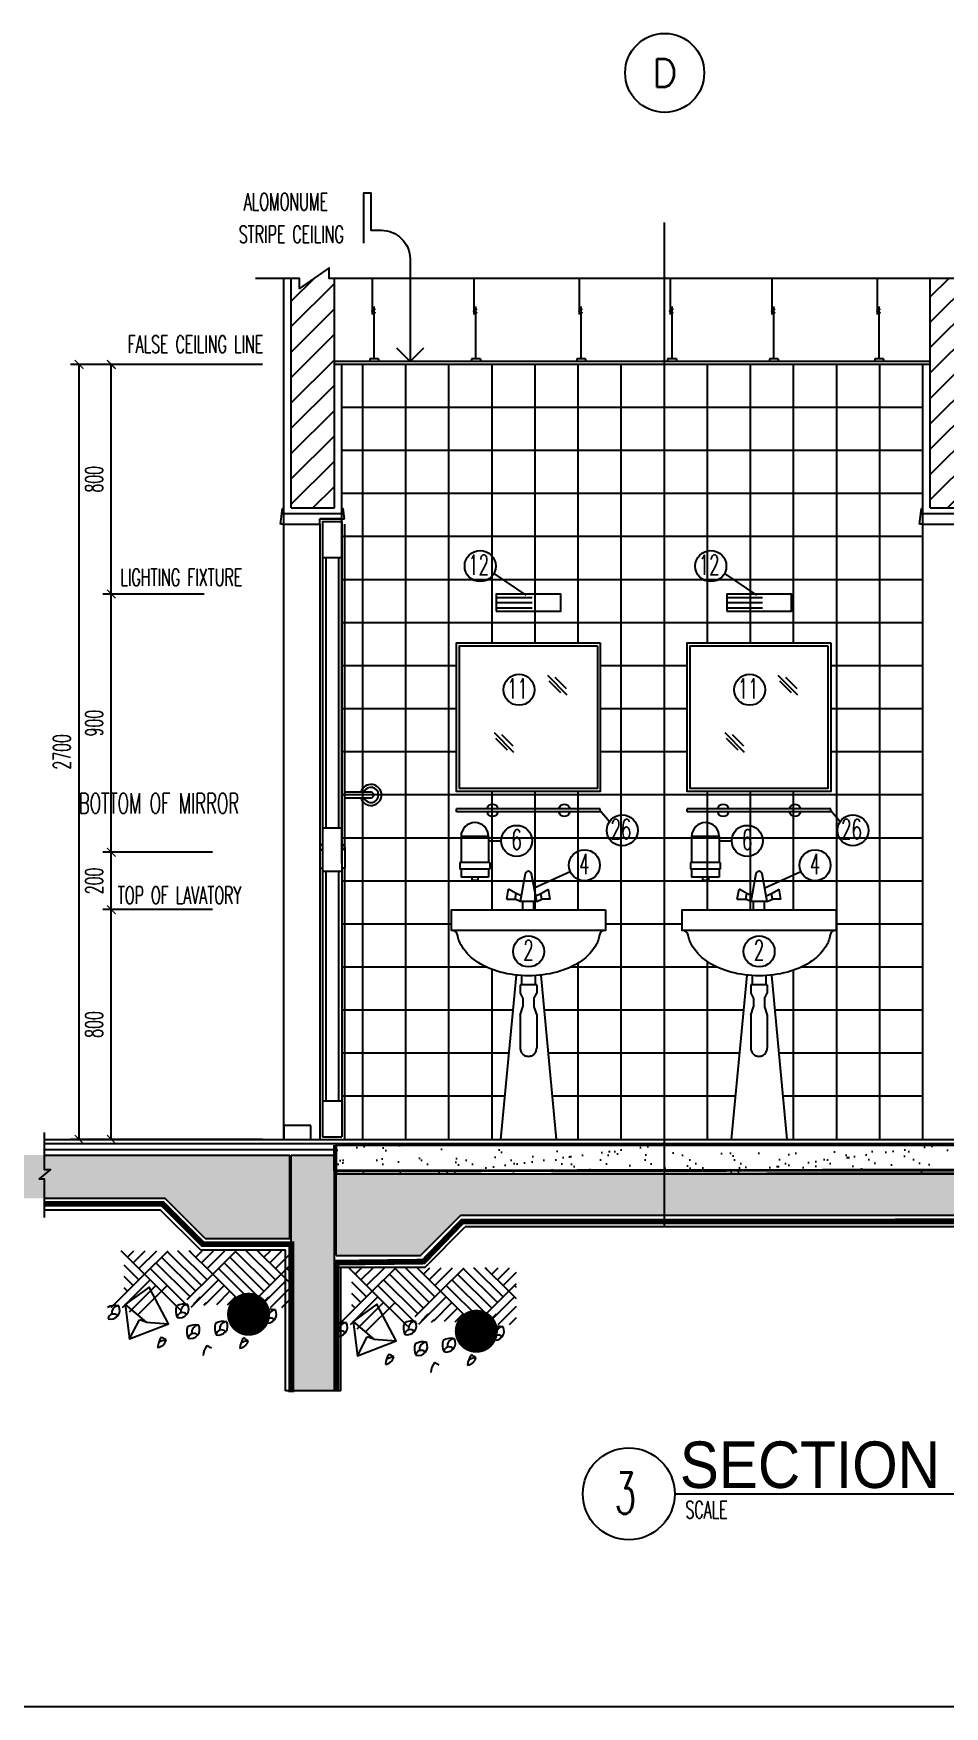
# Model space of a CAD drawing. Extents: x 417609.6 to 417638.5, y 43441 to 43460.9.
# Drawn here: x 417629.06 to 417632.23, y 43440.98 to 43446.81 of the extents above; entities that cross this region are included whole.
import ezdxf
from ezdxf.enums import TextEntityAlignment as Align

# ---------------------------------------------------------------- set-up
doc = ezdxf.new("R2010")
doc.units = 0
doc.header["$MEASUREMENT"] = 0
doc.header["$PDMODE"] = 3
doc.header["$PDSIZE"] = 0.1
doc.linetypes.add('CENTERX2', pattern=[4, 2.5, -0.5, 0.5, -0.5])
doc.linetypes.add('HIDDEN2', pattern=[0.1875, 0.125, -0.0625])
doc.layers.get('0').update_dxf_attribs({"linetype": 'CONTINUOUS'})
doc.layers.get('DEFPOINTS').update_dxf_attribs({"linetype": 'CONTINUOUS'})
for name, color, linetype in [('2', 2, 'CONTINUOUS'), ('AX', 6, 'CONTINUOUS'), ('AX-CR', 2, 'CONTINUOUS'), ('AX-TXT', 4, 'CONTINUOUS'), ('AXES', 11, 'CENTERX2'), ('Dimout', 4, 'CONTINUOUS'), ('DW', 7, 'CONTINUOUS'), ('ELE', 3, 'CONTINUOUS'), ('ELV', 7, 'CONTINUOUS'), ('FIX', 3, 'CONTINUOUS'), ('gravel', 11, 'CONTINUOUS'), ('Hatch', 11, 'CONTINUOUS'), ('K-FUR', 3, 'CONTINUOUS'), ('Plaster', 7, 'CONTINUOUS'), ('SANI', 2, 'CONTINUOUS'), ('Tile', 5, 'CONTINUOUS'), ('TITLE', 6, 'CONTINUOUS'), ('TXT', 2, 'CONTINUOUS'), ('TXT1', 2, 'CONTINUOUS'), ('WALL', 6, 'CONTINUOUS'), ('WallPartition', 2, 'CONTINUOUS'), ('Windows', 9, 'CONTINUOUS')]:
    doc.layers.add(name, color=color, linetype=linetype)
doc.styles.add('ROMANS', font='ROMANS.shx', dxfattribs={"width": 0.6})
doc.styles.add('TTXT', font='swisse.ttf', dxfattribs={"width": 0.6})
doc.dimstyles.new('R50', dxfattribs={"dimscale": 0, "dimtxt": 0.06, "dimasz": 0.03, "dimexe": 0.03, "dimexo": 0.03, "dimgap": 0.03, "dimtad": 1, "dimdec": 0, "dimlfac": 1000, "dimzin": 13, "dimdsep": 46, "dimtxsty": 'ROMANS', "dimblk": 'ARCHTICK', "dimcen": 0.09, "dimclrd": 4, "dimclre": 4, "dimclrt": 2, "dimadec": 0, "dimazin": 0, "dimtfac": 1, "dimtdec": 0, "dimtofl": 0, "dimtmove": 2, "dimatfit": 3, "dimldrblk": 'CLOSEDBLANK', "dimfxl": 0, "dimtolj": 1, "dimtzin": 0, "dimarcsym": 0})

# ---------------------------------------------------------------- blocks, each defined once
blk = doc.blocks.new('A$C753C42D5')
at = {"layer": 'SANI', "linetype": 'Continuous'}
for p, q in [((0.2568, 0.9248), (0.2394, 0.8287)), ((0.2968, 0.8287), (0.2793, 0.9248)), ((0.1923, 0.8373), (0.1985, 0.8714)), ((0.1923, 0.8373), (0.2215, 0.8373)), ((0.225, 0.8568), (0.1985, 0.8714)), ((0.2215, 0.8373), (0.225, 0.8568)), ((0.2394, 0.8287), (0.2215, 0.8373)), ((0.2429, 0.8483), (0.225, 0.8568)), ((0.2968, 0.8287), (0.2394, 0.8287)), ((0.2489, 0.8), (0.2489, 0.8287)), ((0.2872, 0.8), (0.2872, 0.8287)), ((0.2933, 0.8483), (0.3112, 0.8568)), ((0.2968, 0.8287), (0.3147, 0.8373)), ((0.3112, 0.8568), (0.3377, 0.8714)), ((0.3147, 0.8373), (0.3112, 0.8568)), ((0.3439, 0.8373), (0.3147, 0.8373)), ((0.3439, 0.8373), (0.3377, 0.8714)), ((0.2252, 0.5724), (0.1713, 0)), ((0.3109, 0.5724), (0.3648, 0))]:
    blk.add_line(p, q, dxfattribs=at)
at = {"layer": 'SANI', "linetype": 'HIDDEN2'}
for p, q in [((0.2968, 0.5382), (0.2394, 0.5382)), ((0.2394, 0.5382), (0.2394, 0.5094)), ((0.2441, 0.57), (0.2441, 0.5382)), ((0.292, 0.57), (0.292, 0.5382)), ((0.2968, 0.5382), (0.2968, 0.5094)), ((0.2394, 0.5094), (0.2489, 0.4903)), ((0.2489, 0.4903), (0.2489, 0.4616)), ((0.2872, 0.4903), (0.2968, 0.5094)), ((0.2872, 0.4903), (0.2872, 0.4616)), ((0.2394, 0.4328), (0.2489, 0.4616)), ((0.2394, 0.4328), (0.2394, 0.3179)), ((0.2872, 0.4616), (0.2968, 0.4328)), ((0.2968, 0.4328), (0.2968, 0.3179))]:
    blk.add_line(p, q, dxfattribs=at)
at = {"layer": 'SANI', "linetype": 'Continuous'}
blk.add_lwpolyline([(0.5362, 0.8), (0.5362, 0.789), (0.5362, 0.7282), (0, 0.7282), (0, 0.789), (0, 0.8)], close=True, dxfattribs=at)
for points in [[(0.5158, 0.7124, -0.107261), (0.5003, 0.6716, -0.107169), (0.4442, 0.6162, -0.077294), (0.3677, 0.5829, -0.06439), (0.2685, 0.57, -0.06439), (0.1694, 0.5829, -0.077294), (0.0929, 0.6162, -0.107169), (0.0368, 0.6716, -0.107938), (0.0212, 0.7126, -0.000994)], [(0.517, 0.7282, -0.000994), (0.517, 0.7278, -0.145509)]]:
    blk.add_lwpolyline(points, format="xyb", dxfattribs=at)
for centre, radius, start, end in [((0.2681, 0.9226), 0.0115, 9.52728, 170.47272), ((0.0024, 0.709), 0.0191, 10.80776, 88.49148), ((0.5347, 0.709), 0.0191, 89.19364, 170.01956)]:
    blk.add_arc(centre, radius, start, end, dxfattribs=at)
at = {"layer": 'SANI', "linetype": 'HIDDEN2'}
blk.add_arc((0.2681, 0.3179), 0.0287, 180, 0, dxfattribs=at)
blk = doc.blocks.new('AXL')
at = {"layer": 'AX-CR'}
blk.add_circle((-350, 0), 350, dxfattribs=at)
at = {"layer": 'AX-TXT', "style": 'ROMANS'}
blk.add_attdef('AX', text='', height=250, dxfattribs=at).set_placement((-350, 0), align=Align.MIDDLE)
blk = doc.blocks.new('GAN')
for p, q in [((-0.0212, 0.1644), (-0.0212, 0.29)), ((-0.0155, 0.01), (-0.0155, 0.1918)), ((0, 0.01), (-0.031, 0.01)), ((-0.031, 0.01), (-0.031, 0)), ((0, 0.01), (0, 0))]:
    blk.add_line(p, q)
blk.add_lwpolyline([(-0.0118, 0.184), (-0.024, 0.1754), (-0.0113, 0.1703)])
blk = doc.blocks.new('A$C22107CF4')
for p, q in [((0.1286, 0.2837), (0.0467, 0.3655)), ((0.0494, 0.3629), (0.052, 0.3655)), ((0.0692, 0.3431), (0.0916, 0.3655)), ((0.089, 0.3233), (0.1312, 0.3655)), ((0.1088, 0.3035), (0.1708, 0.3655)), ((0.1286, 0.2837), (0.2104, 0.3655)), ((0.3266, 0.2441), (0.2078, 0.3629)), ((0.3464, 0.2639), (0.2447, 0.3655)), ((0.3662, 0.2837), (0.2843, 0.3655)), ((0.287, 0.3629), (0.2896, 0.3655)), ((0.3068, 0.3431), (0.3292, 0.3655)), ((0.3266, 0.3233), (0.3688, 0.3655)), ((0.3464, 0.3035), (0.4084, 0.3655)), ((0.3662, 0.2837), (0.448, 0.3655)), ((0.5642, 0.2441), (0.4454, 0.3629)), ((0.584, 0.2639), (0.4823, 0.3655)), ((0.6038, 0.2837), (0.5219, 0.3655)), ((0.5246, 0.3629), (0.5272, 0.3655)), ((0.5444, 0.3431), (0.5668, 0.3655)), ((0.5642, 0.3233), (0.6064, 0.3655)), ((0.584, 0.3035), (0.6308, 0.3504)), ((0.1088, 0.2639), (0.0574, 0.3153)), ((0.2844, 0.1675), (0.1484, 0.3035)), ((0.287, 0.2045), (0.1682, 0.3233)), ((0.3068, 0.2243), (0.188, 0.3431)), ((0.5048, 0.1847), (0.386, 0.3035)), ((0.5246, 0.2045), (0.4058, 0.3233)), ((0.5444, 0.2243), (0.4256, 0.3431)), ((0.6038, 0.2837), (0.6308, 0.3108)), ((0.6308, 0.2962), (0.6236, 0.3035)), ((0.0126, 0.1677), (0.1286, 0.2837)), ((0.0522, 0.1677), (0.1484, 0.2639)), ((0.089, 0.2441), (0.0574, 0.2757)), ((0.0692, 0.2243), (0.0574, 0.2361)), ((0.0761, 0.152), (0.1682, 0.2441)), ((0.1077, 0.144), (0.2078, 0.2441)), ((0.2522, 0.1601), (0.1286, 0.2837)), ((0.2775, 0.195), (0.3662, 0.2837)), ((0.2911, 0.169), (0.386, 0.2639)), ((0.3425, 0.1808), (0.4058, 0.2441)), ((0.4822, 0.1677), (0.3662, 0.2837)), ((0.4877, 0.1677), (0.6038, 0.2837)), ((0.5273, 0.1677), (0.6236, 0.2639)), ((0.6308, 0.2566), (0.6038, 0.2837)), ((0.2998, 0.1806), (0.3237, 0.2045)), ((0.335, 0.1762), (0.3435, 0.1847)), ((0.3799, 0.1786), (0.4256, 0.2243)), ((0.4173, 0.1764), (0.4454, 0.2045)), ((0.4547, 0.1742), (0.4652, 0.1847)), ((0.4927, 0.1359), (0.5613, 0.2045)), ((0.5669, 0.1677), (0.6308, 0.2316)), ((0.6065, 0.1677), (0.6308, 0.192))]:
    blk.add_line(p, q)
for points in [[(0.0766, 0.0585), (0.2116, 0.111), (0.1441, 0.2385), (0.0616, 0.1785), (0.0766, 0.0585), (0.1112, 0.1244)], [(0.1343, 0.1163), (0.2116, 0.111), (0.1441, 0.2385), (0.0616, 0.1785), (0.1343, 0.1163), (0.1112, 0.1244)]]:
    blk.add_lwpolyline(points)
for centre, radius, start, end in [((0.0263, 0.124), 0.0509, 76.03216, 121.14052), ((0.2666, 0.1288), 0.0509, 76.03216, 121.14052), ((0.2507, 0.1636), 0.0317, 253.70906, 27.40145), ((0.2787, 0.1542), 0.024, 89.57083, 192.73345), ((0.0105, 0.1589), 0.0317, 253.70906, 27.40145), ((0.0207, 0.1257), 0.0193, 42.45997, 171.80435), ((0.0385, 0.1494), 0.024, 89.57083, 192.73345), ((0.2876, 0.1547), 0.0506, 159.5756, 205.15216), ((0.261, 0.1305), 0.0193, 42.45997, 171.80435), ((0.4022, 0.0685), 0.0509, 76.03216, 121.14052), ((0.3864, 0.1034), 0.0317, 253.70906, 27.40145), ((0.4143, 0.0939), 0.024, 89.57083, 192.73345), ((0.5929, 0.1359), 0.0506, 159.5756, 205.15216), ((0.5718, 0.1099), 0.0509, 76.03216, 121.14052), ((0.556, 0.1448), 0.0317, 253.70906, 27.40145), ((0.5662, 0.1116), 0.0193, 42.45997, 171.80435), ((0.5839, 0.1354), 0.024, 89.57083, 192.73345), ((0.2409, 0.024), 0.0669, 143.51132, 175.91913), ((-0.5126, -1.1654), 1.4144, 59.59064, 60.35176), ((0.3258, 0.0823), 0.0506, 159.5756, 205.15216), ((0.3047, 0.0563), 0.0509, 76.03216, 121.14052), ((0.2889, 0.0912), 0.0317, 253.70906, 27.40145), ((0.2991, 0.058), 0.0193, 42.45997, 171.80435), ((0.3168, 0.0818), 0.024, 89.57083, 192.73345), ((0.4233, 0.0945), 0.0506, 159.5756, 205.15216), ((0.3966, 0.0702), 0.0193, 42.45997, 171.80435), ((0.5272, 0.0216), 0.0669, 143.51132, 175.91913), ((-0.2263, -1.1678), 1.4144, 59.59064, 60.35176), ((0.1707, 0.0622), 0.0336, 275.8828, 346.64304), ((0.1707, 0.0622), 0.0336, 275.8828, 346.64304), ((0.2198, -0.0514), 0.1071, 98.87649, 112.94629), ((0.3991, -0.0048), 0.0669, 143.51132, 175.91913), ((-0.3544, -1.1942), 1.4144, 59.59064, 60.35176), ((0.457, 0.0598), 0.0336, 275.8828, 346.64304), ((0.457, 0.0598), 0.0336, 275.8828, 346.64304), ((0.5062, -0.0538), 0.1071, 98.87649, 112.94629)]:
    blk.add_arc(centre, radius, start, end)
at = {"layer": 'Hatch', "const_width": 0.075}
blk.add_lwpolyline([(0.4534, 0.144, 1), (0.5284, 0.144, 1)], format="xyb", close=True, dxfattribs=at)
blk = doc.blocks.new('_ARCHTICK')
at = {"color": 0, "linetype": 'ByBlock', "const_width": 0.15}
blk.add_lwpolyline([(-0.5, -0.5), (0.5, 0.5)], dxfattribs=at)
blk = doc.blocks.new('*D176')
at = {"layer": 'DEFPOINTS', "color": 0}
for p in [(417629.3312, 43443.7532), (417629.7141, 43443.7532), (417629.8879, 43442.9528)]:
    blk.add_point(p, dxfattribs=at)
at = {"layer": 'Dimout', "color": 4, "lineweight": -2}
for p, q in [((417629.6841, 43443.7532), (417629.3012, 43443.7532)), ((417629.3312, 43442.9528), (417629.3312, 43443.7532)), ((417629.8579, 43442.9528), (417629.3012, 43442.9528))]:
    blk.add_line(p, q, dxfattribs=at)
at = {"layer": 'Dimout', "color": 4, "lineweight": -2, "xscale": 0.03, "yscale": 0.03, "zscale": 0.03}
for p, rotation in [((417629.3312, 43443.7532), 90), ((417629.3312, 43442.9528), 270)]:
    blk.add_blockref('_ARCHTICK', p, dxfattribs=dict(at, rotation=rotation))
at = {"layer": 'Dimout', "color": 2, "insert": (417629.2712, 43443.353), "char_height": 0.06, "attachment_point": 5, "rotation": 90, "style": 'ROMANS'}
blk.add_mtext('\\A1;800', dxfattribs=at)
blk = doc.blocks.new('_ClosedBlank')
at = {"color": 0, "linetype": 'ByBlock', "lineweight": -2}
for p, q in [((-1, 0.17), (0, 0)), ((-1, 0.17), (-1, -0.17)), ((0, 0), (-1, -0.17))]:
    blk.add_line(p, q, dxfattribs=at)
blk = doc.blocks.new('*D177')
at = {"layer": 'DEFPOINTS', "color": 0}
for p in [(417629.3312, 43443.9532), (417629.7141, 43443.9532), (417629.7141, 43443.7532)]:
    blk.add_point(p, dxfattribs=at)
at = {"layer": 'Dimout', "color": 4, "lineweight": -2}
for p, q in [((417629.6841, 43443.9532), (417629.3012, 43443.9532)), ((417629.3312, 43443.7532), (417629.3312, 43443.9532)), ((417629.6841, 43443.7532), (417629.3012, 43443.7532))]:
    blk.add_line(p, q, dxfattribs=at)
at = {"layer": 'Dimout', "color": 4, "lineweight": -2, "xscale": 0.03, "yscale": 0.03, "zscale": 0.03}
for p, rotation in [((417629.3312, 43443.9532), 90), ((417629.3312, 43443.7532), 270)]:
    blk.add_blockref('_ARCHTICK', p, dxfattribs=dict(at, rotation=rotation))
at = {"layer": 'Dimout', "color": 2, "insert": (417629.2712, 43443.8532), "char_height": 0.06, "attachment_point": 5, "rotation": 90, "style": 'ROMANS'}
blk.add_mtext('\\A1;200', dxfattribs=at)
blk = doc.blocks.new('*D178')
at = {"layer": 'DEFPOINTS', "color": 0}
for p in [(417629.3312, 43444.8528), (417629.6841, 43444.8528), (417629.7141, 43443.9532)]:
    blk.add_point(p, dxfattribs=at)
at = {"layer": 'Dimout', "color": 4, "lineweight": -2}
for p, q in [((417629.6541, 43444.8528), (417629.3012, 43444.8528)), ((417629.3312, 43443.9532), (417629.3312, 43444.8528)), ((417629.6841, 43443.9532), (417629.3012, 43443.9532))]:
    blk.add_line(p, q, dxfattribs=at)
at = {"layer": 'Dimout', "color": 4, "lineweight": -2, "xscale": 0.03, "yscale": 0.03, "zscale": 0.03}
for p, rotation in [((417629.3312, 43444.8528), 90), ((417629.3312, 43443.9532), 270)]:
    blk.add_blockref('_ARCHTICK', p, dxfattribs=dict(at, rotation=rotation))
at = {"layer": 'Dimout', "color": 2, "insert": (417629.2712, 43444.403), "char_height": 0.06, "attachment_point": 5, "rotation": 90, "style": 'ROMANS'}
blk.add_mtext('\\A1;900', dxfattribs=at)
blk = doc.blocks.new('*D179')
at = {"layer": 'DEFPOINTS', "color": 0}
for p in [(417629.3312, 43445.6528), (417629.8879, 43445.6528), (417629.6841, 43444.8528)]:
    blk.add_point(p, dxfattribs=at)
at = {"layer": 'Dimout', "color": 4, "lineweight": -2}
for p, q in [((417629.8579, 43445.6528), (417629.3012, 43445.6528)), ((417629.3312, 43444.8528), (417629.3312, 43445.6528)), ((417629.6541, 43444.8528), (417629.3012, 43444.8528))]:
    blk.add_line(p, q, dxfattribs=at)
at = {"layer": 'Dimout', "color": 4, "lineweight": -2, "xscale": 0.03, "yscale": 0.03, "zscale": 0.03}
for p, rotation in [((417629.3312, 43445.6528), 90), ((417629.3312, 43444.8528), 270)]:
    blk.add_blockref('_ARCHTICK', p, dxfattribs=dict(at, rotation=rotation))
at = {"layer": 'Dimout', "color": 2, "insert": (417629.2712, 43445.2528), "char_height": 0.06, "attachment_point": 5, "rotation": 90, "style": 'ROMANS'}
blk.add_mtext('\\A1;800', dxfattribs=at)
blk = doc.blocks.new('*D180')
at = {"layer": 'DEFPOINTS', "color": 0}
for p in [(417629.2189, 43445.6528), (417629.6841, 43445.6528), (417629.6841, 43442.9528)]:
    blk.add_point(p, dxfattribs=at)
at = {"layer": 'Dimout', "color": 4, "lineweight": -2}
for p, q in [((417629.6541, 43445.6528), (417629.1889, 43445.6528)), ((417629.2189, 43442.9528), (417629.2189, 43445.6528)), ((417629.6541, 43442.9528), (417629.1889, 43442.9528))]:
    blk.add_line(p, q, dxfattribs=at)
at = {"layer": 'Dimout', "color": 4, "lineweight": -2, "xscale": 0.03, "yscale": 0.03, "zscale": 0.03}
for p, rotation in [((417629.2189, 43445.6528), 90), ((417629.2189, 43442.9528), 270)]:
    blk.add_blockref('_ARCHTICK', p, dxfattribs=dict(at, rotation=rotation))
at = {"layer": 'Dimout', "color": 2, "insert": (417629.1589, 43444.3028), "char_height": 0.06, "attachment_point": 5, "rotation": 90, "style": 'ROMANS'}
blk.add_mtext('\\A1;2700', dxfattribs=at)
blk = doc.blocks.new('ceil')
at = {"layer": 'ELV'}
blk.add_lwpolyline([(-0.1613, 0.4121), (-0.1613, 0.5881), (-0.1363, 0.5881), (-0.1363, 0.4575), (-0.1, 0.4575, -0.414214), (0, 0.3575), (0, 0)], format="xyb", dxfattribs=at)
at = {"layer": 'WALL'}
blk.add_lwpolyline([(0.0463, 0.0463), (0, 0), (-0.0463, 0.0463)], dxfattribs=at)
at = {"layer": 'TXT', "style": 'ROMANS', "width": 0.6}
for s, p in [('ALOMONUME', (-0.5788, 0.5268)), (' STRIPE CEILING', (-0.6209, 0.4135))]:
    blk.add_text(s, height=0.06, dxfattribs=at).set_placement(p)

msp = doc.modelspace()

# ---------------------------------------------------------------- hatches: boundary and pattern name
at = {"layer": 'Hatch'}
h = msp.add_hatch(dxfattribs=at)
h.set_pattern_fill('ANSI31', color=256, scale=0.5, style=0)
h.set_pattern_definition([(45, (-127.107985, -60.16816), (-0.044194173824, 0.044194173824), [])])
h.paths.add_polyline_path([(417630.1079, 43445.9528), (417630.0895, 43445.9528), (417630.0895, 43445.99), (417629.9866, 43445.9172), (417629.9866, 43445.9528), (417629.9579, 43445.9528), (417629.9579, 43445.1528), (417630.1079, 43445.1528)])
h.paths.add_polyline_path([(417632.3329, 43445.9528), (417632.1829, 43445.9528), (417632.1829, 43445.1528), (417632.3329, 43445.1528)])
h.paths.add_polyline_path([(417633.9329, 43445.9528), (417633.9084, 43445.9528), (417633.9084, 43445.99), (417633.8054, 43445.9172), (417633.8054, 43445.9528), (417633.7829, 43445.9528), (417633.7829, 43442.9328), (417633.783, 43442.9328), (417633.783, 43442.9028), (417633.9329, 43442.9028)])
at = {"layer": 'Windows'}
h = msp.add_hatch(dxfattribs=at)
h.set_pattern_fill('AR-CONC', color=256, scale=0.03, style=0)
h.set_pattern_definition([(50, (-127.10799, -60.16816), (0.21517805478, -0.018825640495), [0.0225, -0.2475]), (355, (-127.10799, -60.16816), (-0.04162540008, 0.22565764011), [0.018, -0.198]), (100.4514, (-127.09005, -60.16973), (0.17355281451, 0.20683186262), [0.019122057, -0.2103426336]), (46.1842, (-127.10799, -60.10816), (0.32017231459, -0.0496557043), [0.03375, -0.37125]), (96.6356, (-127.0813, -60.1123), (0.28039881166, 0.29223536127), [0.0286830864, -0.3155139]), (351.1842, (-127.108, -60.10816), (0.28039858354, 0.29223558028), [0.027, -0.297]), (21, (-127.07799, -60.12316), (0.179072115636, -0.1207856672), [0.0225, -0.2475]), (326, (-127.07799, -60.12316), (0.07299459958, 0.21754501351), [0.018, -0.198]), (71.4514, (-127.06306, -60.13323), (0.25206678857, 0.09675914901), [0.019122057, -0.2103426336]), (37.5, (-127.107985, -60.16816), (0.003647956595, 0.09986815615), [0, -0.1956, 0, -0.201, 0, -0.19875]), (7.5, (-127.10799, -60.16816), (0.078920861233, 0.118323513565), [0, -0.1146, 0, -0.1911, 0, -0.07575]), (327.5, (-127.174885, -60.16816), (0.160146730852, -0.00676646152), [0, -0.075, 0, -0.234, 0, -0.3105]), (317.5, (-127.20489, -60.16816), (0.174955850803, 0.0300314947), [0, -0.0975, 0, -0.1554, 0, -0.2205])])
h.paths.add_polyline_path([(417634.2069, 43442.6128), (417634.3469, 43442.7528), (417635.1261, 43442.7528), (417635.1261, 43442.8156), (417635.1096, 43442.8156), (417635.1486, 43442.8481), (417635.1261, 43442.8481), (417635.1261, 43442.9028), (417633.9393, 43442.9028), (417633.9393, 43442.6128)])
h.paths.add_polyline_path([(417633.7829, 43442.5478), (417633.7829, 43442.0771), (417633.9329, 43442.0771), (417633.9329, 43442.1452, -0.412817), (417633.9081, 43442.1702, -0.412817), (417633.9329, 43442.1952), (417633.9329, 43442.9028), (417633.783, 43442.9028), (417633.783, 43442.8328), (417633.7829, 43442.8328)])
h.paths.add_polyline_path([(417631.2579, 43442.8328), (417631.2579, 43442.6878), (417633.3429, 43442.6878), (417633.4829, 43442.5478), (417633.7766, 43442.5478), (417633.7766, 43442.8328)])
h.paths.add_polyline_path([(417630.1136, 43442.8328), (417630.1136, 43442.5478), (417630.4072, 43442.5478), (417630.5472, 43442.6878), (417631.2579, 43442.6878), (417631.2579, 43442.8328)])
h.paths.add_polyline_path([(417629.9579, 43442.0771), (417630.1079, 43442.0771), (417630.1079, 43442.8978), (417629.9579, 43442.8978)])
h.paths.add_polyline_path([(417629.9528, 43442.8978), (417628.908, 43442.8978), (417628.908, 43442.848), (417628.9305, 43442.848), (417628.8914, 43442.8156), (417628.908, 43442.8156), (417628.908, 43442.7478), (417629.5179, 43442.7478), (417629.6579, 43442.6078), (417629.9528, 43442.6078)])
h = msp.add_hatch(dxfattribs=at)
h.set_pattern_fill('AR-SAND', color=256, scale=0.05, style=0)
h.set_pattern_definition([(37.5, (-127.107985, -60.16816), (-0.003149667905, 0.09634118845), [0, -0.076, 0, -0.085, 0, -0.08125]), (7.5, (-127.10799, -60.16816), (0.088488835263, 0.14110730326), [0, -0.041, 0, -0.0685, 0, -0.02625]), (327.5, (-127.169485, -60.16816), (0.155707093088, 0.000282952677), [0, -0.025, 0, -0.09, 0, -0.1175]), (317.5, (-127.16949, -60.16816), (0.15030633023, 0.043883778247), [0, -0.0125, 0, -0.059, 0, -0.0675])])
h.paths.add_polyline_path([(417633.783, 43442.9328), (417630.1136, 43442.9328), (417630.1136, 43442.8328), (417633.783, 43442.8328)])

# ---------------------------------------------------------------- linework, layer by layer
for p, q in [((417632.1829, 43445.6628), (417630.1079, 43445.6628)), ((417632.1829, 43445.6528), (417630.1079, 43445.6528)), ((417630.8069, 43443.4028), (417630.8066, 43443.4028)), ((417630.8069, 43443.2528), (417630.806, 43443.2528))]:
    msp.add_line(p, q)
at = {"layer": '2'}
for p, q in [((417629.9319, 43443.0008), (417629.9319, 43442.9528)), ((417630.0262, 43443.0008), (417629.9319, 43443.0008)), ((417630.0262, 43442.9528), (417630.0262, 43443.0008)), ((417629.0971, 43442.8978), (417629.9528, 43442.8978)), ((417629.9528, 43442.6078), (417629.9528, 43442.8978)), ((417629.9579, 43442.8978), (417630.1079, 43442.8978)), ((417629.9579, 43442.0771), (417629.9579, 43442.8978)), ((417630.1079, 43442.0771), (417630.1079, 43442.8978)), ((417630.1136, 43442.8328), (417633.7766, 43442.8378)), ((417630.1136, 43442.5478), (417630.1136, 43442.8328)), ((417629.0971, 43442.7478), (417629.5179, 43442.7478)), ((417629.6579, 43442.6078), (417629.5179, 43442.7478)), ((417629.0971, 43442.7078), (417629.5014, 43442.7078)), ((417629.6414, 43442.5678), (417629.5014, 43442.7078)), ((417630.4072, 43442.5478), (417630.5472, 43442.6878)), ((417633.3429, 43442.6878), (417630.5472, 43442.6878)), ((417629.6579, 43442.6078), (417629.9528, 43442.6078)), ((417630.4238, 43442.5078), (417630.5638, 43442.6478)), ((417633.3264, 43442.6478), (417630.5638, 43442.6478)), ((417629.6414, 43442.5678), (417629.9379, 43442.5678)), ((417629.9379, 43442.0771), (417629.9379, 43442.5678)), ((417630.1136, 43442.5478), (417630.4072, 43442.5478)), ((417630.1079, 43442.1085), (417630.1079, 43442.5028)), ((417630.1243, 43442.5078), (417630.4238, 43442.5078)), ((417630.1303, 43442.0771), (417630.1303, 43442.5078)), ((417630.1303, 43442.0771), (417629.9379, 43442.0771))]:
    msp.add_line(p, q, dxfattribs=at)
at = {"layer": 'AXES'}
msp.add_line((417631.2579, 43442.6478), (417631.2579, 43446.5311), dxfattribs=at)
at = {"layer": 'DW'}
for p, q in [((417630.6628, 43444.9242), (417630.7749, 43444.8484)), ((417631.4658, 43444.9242), (417631.5779, 43444.8484)), ((417631.0336, 43444.0992), (417631.0661, 43444.0605)), ((417631.8366, 43444.0992), (417631.8691, 43444.0605)), ((417630.6447, 43443.9929), (417630.6886, 43443.9929)), ((417631.4477, 43443.9929), (417631.4916, 43443.9929)), ((417630.8036, 43443.8296), (417630.9294, 43443.886)), ((417631.6066, 43443.8296), (417631.7324, 43443.886))]:
    msp.add_line(p, q, dxfattribs=at)
at = {"layer": 'ELE'}
msp.add_lwpolyline([(417634.2288, 43445.9528), (417633.9084, 43445.9528), (417633.9084, 43445.99), (417633.8054, 43445.9172), (417633.8054, 43445.9528), (417630.0895, 43445.9528), (417630.0895, 43445.99), (417629.9866, 43445.9172), (417629.9866, 43445.9528), (417629.8331, 43445.9528)], dxfattribs=at)
at = {"layer": 'FIX'}
for p, q in [((417630.9183, 43444.5008), (417630.8507, 43444.5685)), ((417630.8962, 43444.5082), (417630.8556, 43444.5488)), ((417630.9159, 43444.523), (417630.8765, 43444.5623)), ((417631.7213, 43444.5008), (417631.6536, 43444.5685)), ((417631.6992, 43444.5082), (417631.6586, 43444.5488)), ((417631.7188, 43444.523), (417631.6795, 43444.5623)), ((417630.7327, 43444.3011), (417630.665, 43444.3688)), ((417630.7106, 43444.3085), (417630.67, 43444.3491)), ((417630.7302, 43444.3232), (417630.6909, 43444.3626)), ((417631.5357, 43444.3011), (417631.468, 43444.3688)), ((417631.5135, 43444.3085), (417631.4729, 43444.3491)), ((417631.5332, 43444.3232), (417631.4939, 43444.3626))]:
    msp.add_line(p, q, dxfattribs=at)
at = {"layer": 'FIX', "color": 2}
for p, q in [((417630.5336, 43444.0938), (417630.5336, 43444.1046)), ((417631.0336, 43444.1046), (417630.5336, 43444.1046)), ((417631.0336, 43444.0938), (417630.5336, 43444.0938)), ((417631.0336, 43444.0938), (417631.0336, 43444.1046)), ((417631.3366, 43444.0938), (417631.3366, 43444.1046)), ((417631.8366, 43444.1046), (417631.3366, 43444.1046)), ((417631.8366, 43444.0938), (417631.3366, 43444.0938)), ((417631.8366, 43444.0938), (417631.8366, 43444.1046))]:
    msp.add_line(p, q, dxfattribs=at)
for points in [[(417631.0336, 43444.6828), (417631.0336, 43444.1651), (417630.5336, 43444.1651), (417630.5336, 43444.6828)], [(417631.0236, 43444.6728), (417631.0236, 43444.1751), (417630.5436, 43444.1751), (417630.5436, 43444.6728)], [(417631.8366, 43444.6828), (417631.8366, 43444.1651), (417631.3366, 43444.1651), (417631.3366, 43444.6828)], [(417631.8266, 43444.6728), (417631.8266, 43444.1751), (417631.3466, 43444.1751), (417631.3466, 43444.6728)]]:
    msp.add_lwpolyline(points, close=True, dxfattribs=at)
at = {"layer": 'FIX'}
msp.add_lwpolyline([(417630.1431, 43444.1433), (417630.2355, 43444.1433, 1), (417630.2355, 43444.1623), (417630.1431, 43444.1623)], format="xyb", dxfattribs=at)
at = {"layer": 'FIX', "color": 2}
for centre in [(417630.6156, 43444.9502), (417631.4186, 43444.9502), (417630.7508, 43444.5193), (417631.5538, 43444.5193), (417631.1102, 43444.0294), (417631.9132, 43444.0294), (417630.7426, 43443.9929), (417631.5455, 43443.9929), (417630.9786, 43443.9081), (417631.7816, 43443.9081), (417630.7839, 43443.6077), (417631.5869, 43443.6077)]:
    msp.add_circle(centre, 0.054, dxfattribs=at)
at = {"layer": 'FIX'}
for radius, start, end in [(0.0366, 195.06895, 164.93105), (0.0266, 200.95176, 159.04824)]:
    msp.add_arc((417630.2355, 43444.1528), radius, start, end, dxfattribs=at)
at = {"layer": 'FIX', "color": 2}
for centre, start, end in [((417630.6586, 43444.0992), 15.20227, 164.79773), ((417630.9086, 43444.0992), 15.20227, 164.79773), ((417631.4616, 43444.0992), 15.20227, 164.79773), ((417631.7116, 43444.0992), 15.20227, 164.79773), ((417630.6586, 43444.0992), 195.20227, 344.79773), ((417630.9086, 43444.0992), 195.20227, 344.79773), ((417631.4616, 43444.0992), 195.20227, 344.79773), ((417631.7116, 43444.0992), 195.20227, 344.79773)]:
    msp.add_arc(centre, 0.0206, start, end, dxfattribs=at)
at = {"layer": 'Hatch', "linetype": 'HIDDEN2'}
for p, q in [((417630.6711, 43444.8408), (417630.8961, 43444.8408)), ((417630.6711, 43444.8228), (417630.8961, 43444.8228)), ((417631.4741, 43444.8408), (417631.6991, 43444.8408)), ((417631.4741, 43444.8228), (417631.6991, 43444.8228)), ((417630.6711, 43444.8048), (417630.8961, 43444.8048)), ((417631.4741, 43444.8048), (417631.6991, 43444.8048))]:
    msp.add_line(p, q, dxfattribs=at)
at = {"layer": 'Plaster'}
for p, q in [((417629.9319, 43442.9528), (417629.9319, 43445.9528)), ((417630.1339, 43443.9147), (417630.1339, 43445.6528)), ((417632.1569, 43442.9528), (417632.1569, 43445.6528)), ((417630.1339, 43445.1145), (417630.0575, 43445.1145)), ((417630.8069, 43443.5589), (417630.8069, 43443.5593)), ((417630.8069, 43443.4019), (417630.8069, 43443.4028)), ((417630.8069, 43443.2528), (417630.8069, 43443.254)), ((417629.0971, 43442.9528), (417633.7829, 43442.9528)), ((417629.0971, 43442.9378), (417633.783, 43442.9378)), ((417629.0971, 43442.9178), (417630.1079, 43442.9178)), ((417630.1136, 43442.9328), (417633.783, 43442.9328))]:
    msp.add_line(p, q, dxfattribs=at)
at = {"layer": 'SANI'}
for p, q in [((417630.5489, 43444.0085), (417630.5489, 43443.9175)), ((417630.6447, 43444.0085), (417630.5489, 43444.0085)), ((417630.6447, 43444.0085), (417630.6447, 43443.9175)), ((417631.3518, 43444.0085), (417631.3518, 43443.9175)), ((417631.4477, 43444.0085), (417631.3518, 43444.0085)), ((417631.4477, 43444.0085), (417631.4477, 43443.9175)), ((417630.545, 43443.9175), (417630.545, 43443.8944)), ((417630.6486, 43443.9175), (417630.545, 43443.9175)), ((417630.6486, 43443.8944), (417630.545, 43443.8944)), ((417630.5489, 43443.8944), (417630.5489, 43443.8661)), ((417630.6447, 43443.8944), (417630.6447, 43443.8661)), ((417630.6486, 43443.9175), (417630.6486, 43443.8944)), ((417631.348, 43443.9175), (417631.348, 43443.8944)), ((417631.4516, 43443.9175), (417631.348, 43443.9175)), ((417631.4516, 43443.8944), (417631.348, 43443.8944)), ((417631.3518, 43443.8944), (417631.3518, 43443.8661)), ((417631.4477, 43443.8944), (417631.4477, 43443.8661)), ((417631.4516, 43443.9175), (417631.4516, 43443.8944)), ((417630.6447, 43443.8661), (417630.5489, 43443.8661)), ((417630.5862, 43443.8661), (417630.5862, 43443.8546)), ((417630.6073, 43443.8546), (417630.5862, 43443.8546)), ((417630.6073, 43443.8661), (417630.6073, 43443.8546)), ((417631.4477, 43443.8661), (417631.3518, 43443.8661)), ((417631.3892, 43443.8661), (417631.3892, 43443.8546)), ((417631.4103, 43443.8546), (417631.3892, 43443.8546)), ((417631.4103, 43443.8661), (417631.4103, 43443.8546))]:
    msp.add_line(p, q, dxfattribs=at)
at = {"layer": 'SANI', "color": 6}
msp.add_line((417631.2929, 43441.7177), (417632.789, 43441.7177), dxfattribs=at)
at = {"layer": 'SANI'}
for points in [[(417630.6711, 43444.7928), (417630.8961, 43444.7928), (417630.8961, 43444.8528), (417630.6711, 43444.8528)], [(417631.4741, 43444.7928), (417631.6991, 43444.7928), (417631.6991, 43444.8528), (417631.4741, 43444.8528)]]:
    msp.add_lwpolyline(points, close=True, dxfattribs=at)
for centre in [(417630.5968, 43444.0085), (417631.3998, 43444.0085)]:
    msp.add_arc(centre, 0.0479, 0, 180, dxfattribs=at)
at = {"layer": 'Tile'}
for p, q in [((417630.2069, 43442.9528), (417630.2069, 43445.6528)), ((417630.3569, 43442.9528), (417630.3569, 43445.6528)), ((417630.5069, 43442.9528), (417630.5069, 43445.6528)), ((417630.6569, 43444.6828), (417630.6569, 43445.6528)), ((417630.8069, 43444.6828), (417630.8069, 43445.6528)), ((417630.9569, 43444.6828), (417630.9569, 43445.6528)), ((417631.1069, 43442.9528), (417631.1069, 43445.6528)), ((417631.2569, 43442.9528), (417631.2569, 43445.6528)), ((417631.4069, 43444.6828), (417631.4069, 43445.6528)), ((417631.5569, 43444.6828), (417631.5569, 43445.6528)), ((417631.7069, 43444.6828), (417631.7069, 43445.6528)), ((417631.8569, 43442.9528), (417631.8569, 43445.6528)), ((417632.0069, 43442.9528), (417632.0069, 43445.6528)), ((417632.1569, 43445.5028), (417630.1339, 43445.5028)), ((417632.1569, 43445.3528), (417630.1339, 43445.3528)), ((417632.1569, 43445.2028), (417630.1339, 43445.2028)), ((417632.1569, 43445.0528), (417630.1339, 43445.0528)), ((417632.1569, 43444.9028), (417630.1339, 43444.9028)), ((417632.1569, 43444.7528), (417630.1339, 43444.7528)), ((417630.5336, 43444.6028), (417630.1339, 43444.6028)), ((417631.3366, 43444.6028), (417631.0336, 43444.6028)), ((417632.1569, 43444.6028), (417631.8366, 43444.6028)), ((417630.5336, 43444.4528), (417630.1339, 43444.4528)), ((417631.3366, 43444.4528), (417631.0336, 43444.4528)), ((417632.1569, 43444.4528), (417631.8366, 43444.4528)), ((417630.5336, 43444.3028), (417630.1339, 43444.3028)), ((417631.3366, 43444.3028), (417631.0336, 43444.3028)), ((417632.1569, 43444.3028), (417631.8366, 43444.3028)), ((417632.1569, 43444.1528), (417630.1339, 43444.1528)), ((417630.6569, 43443.7528), (417630.6569, 43444.1651)), ((417630.8069, 43443.7528), (417630.8069, 43444.1651)), ((417630.9569, 43443.7528), (417630.9569, 43444.1651)), ((417631.4069, 43443.7528), (417631.4069, 43444.1651)), ((417631.5569, 43443.7528), (417631.5569, 43444.1651)), ((417631.7069, 43443.7528), (417631.7069, 43444.1651)), ((417632.1569, 43444.0028), (417630.1339, 43444.0028)), ((417632.1569, 43443.8528), (417630.1339, 43443.8528)), ((417630.5155, 43443.7028), (417630.1339, 43443.7028)), ((417631.3185, 43443.7028), (417631.0517, 43443.7028)), ((417632.1569, 43443.7028), (417631.8547, 43443.7028)), ((417630.6378, 43443.5528), (417630.1339, 43443.5528)), ((417630.6569, 43442.9528), (417630.6569, 43443.5447)), ((417631.4408, 43443.5528), (417630.9303, 43443.5528)), ((417630.9569, 43442.9528), (417630.9569, 43443.5673)), ((417631.4069, 43442.9528), (417631.4069, 43443.572)), ((417631.7069, 43442.9528), (417631.7069, 43443.542)), ((417632.1569, 43443.5528), (417631.7333, 43443.5528)), ((417630.7292, 43443.4028), (417630.1339, 43443.4028)), ((417631.5322, 43443.4028), (417630.838, 43443.4028)), ((417632.1569, 43443.4028), (417631.641, 43443.4028)), ((417630.7151, 43443.2528), (417630.1339, 43443.2528)), ((417631.5181, 43443.2528), (417630.8521, 43443.2528)), ((417632.1569, 43443.2528), (417631.6551, 43443.2528)), ((417630.701, 43443.1028), (417630.1339, 43443.1028)), ((417631.504, 43443.1028), (417630.8662, 43443.1028)), ((417632.1569, 43443.1028), (417631.6692, 43443.1028))]:
    msp.add_line(p, q, dxfattribs=at)
at = {"layer": 'TITLE'}
msp.add_line((417609.6136, 43440.9766), (417637.9386, 43440.9766), dxfattribs=at)
at = {"layer": 'TITLE', "color": 6}
msp.add_circle((417631.1329, 43441.7177), 0.16, dxfattribs=at)
at = {"layer": 'WALL'}
for p, q in [((417629.9579, 43445.1528), (417629.9579, 43445.9528)), ((417630.1079, 43445.1528), (417630.1079, 43445.9528)), ((417632.1829, 43445.1528), (417632.1829, 43445.9528)), ((417629.9579, 43445.1528), (417630.1079, 43445.1528)), ((417632.1829, 43445.1528), (417632.3329, 43445.1528))]:
    msp.add_line(p, q, dxfattribs=at)
at = {"layer": 'WallPartition', "linetype": 'HIDDEN2'}
for points, const_width in [([(417630.1079, 43442.8428), (417633.7829, 43442.8478), (417633.7829, 43442.9378)], 0.01), ([(417630.1079, 43442.8428), (417630.1079, 43442.9328)], 0.01), ([(417629.0971, 43442.7278), (417629.5097, 43442.7278), (417629.6497, 43442.5878), (417629.9579, 43442.5878), (417629.9579, 43442.0714)], 0.02), ([(417630.1148, 43442.0771), (417630.1148, 43442.5233), (417630.4183, 43442.5268), (417630.5527, 43442.6662), (417633.3607, 43442.6678), (417633.5007, 43442.5278), (417633.7829, 43442.5278), (417633.7829, 43442.0771)], 0.02)]:
    msp.add_lwpolyline(points, dxfattribs=dict(at, const_width=const_width))
at = {"layer": 'Windows'}
for p, q in [((417629.9205, 43445.0959), (417629.9274, 43445.1514)), ((417629.9319, 43445.1514), (417629.9274, 43445.1514)), ((417629.9319, 43445.1332), (417630.1339, 43445.1332)), ((417630.0575, 43445.0959), (417630.0575, 43445.1145)), ((417630.0575, 43445.1145), (417630.1431, 43445.1145)), ((417630.0666, 43445.1052), (417630.1339, 43445.1052)), ((417630.0666, 43445.1052), (417630.0666, 43442.9621)), ((417630.1339, 43445.1514), (417630.1385, 43445.1514)), ((417630.1339, 43445.1052), (417630.1339, 43442.9621)), ((417630.1431, 43445.1145), (417630.1385, 43445.1514)), ((417632.1455, 43445.0959), (417632.1523, 43445.1514)), ((417632.1569, 43445.1514), (417632.1523, 43445.1514)), ((417632.1569, 43445.1332), (417632.3589, 43445.1332)), ((417629.9319, 43445.0959), (417629.9205, 43445.0959)), ((417629.9279, 43445.0959), (417630.0575, 43445.0959)), ((417630.0575, 43445.0959), (417630.0575, 43443.9746)), ((417630.1431, 43445.0959), (417630.1431, 43443.9746)), ((417632.1569, 43445.0959), (417632.1455, 43445.0959)), ((417632.1529, 43445.0959), (417632.2825, 43445.0959)), ((417630.0666, 43444.9799), (417630.1339, 43444.9799)), ((417630.0777, 43444.9799), (417630.0777, 43444.0383)), ((417630.1228, 43444.9799), (417630.1228, 43444.0383)), ((417630.0666, 43444.0383), (417630.1339, 43444.0383)), ((417630.0567, 43443.9708), (417630.0567, 43443.8981)), ((417630.1438, 43443.9708), (417630.1438, 43443.8981)), ((417630.0567, 43443.8981), (417630.0666, 43443.8981)), ((417630.0575, 43443.8981), (417630.0575, 43442.9528)), ((417630.0666, 43443.8872), (417630.1339, 43443.8872)), ((417630.0777, 43443.8872), (417630.0777, 43443.0875)), ((417630.1228, 43443.8872), (417630.1228, 43443.0875)), ((417630.1438, 43443.8981), (417630.1339, 43443.8981)), ((417630.1431, 43443.8981), (417630.1431, 43442.9528)), ((417630.0666, 43443.0875), (417630.1339, 43443.0875)), ((417630.0666, 43442.9621), (417630.1339, 43442.9621))]:
    msp.add_line(p, q, dxfattribs=at)
msp.add_lwpolyline([(417629.0971, 43442.9771), (417629.0971, 43442.848), (417629.1196, 43442.848), (417629.0805, 43442.8156), (417629.0971, 43442.8156), (417629.0971, 43442.6808)], dxfattribs=at)
msp.add_lwpolyline([(417633.783, 43442.9328), (417630.1136, 43442.9328), (417630.1136, 43442.8328), (417633.783, 43442.8328)], close=True, dxfattribs=at)
for centre, start, end in [((417630.0666, 43443.9708), 90, 270), ((417630.1339, 43443.9708), 270, 90)]:
    msp.add_arc(centre, 0.00989, start, end, dxfattribs=at)

# ---------------------------------------------------------------- block references
for p in [(417630.2619, 43445.6628), (417630.6162, 43445.6628), (417630.9828, 43445.6628), (417631.2993, 43445.6628), (417631.6536, 43445.6628), (417632.0202, 43445.6628)]:
    msp.add_blockref('GAN', p)
at = {"layer": 'AX', "xscale": 0.0003928571428904044, "yscale": 0.0003928571200231101, "zscale": 0.0003928571242306922}
msp.add_blockref('AXL', (417631.3954, 43446.6686), dxfattribs=at).add_auto_attribs({'AX': 'D'})
at = {"layer": 'gravel'}
for p in [(417629.3184, 43442.1993), (417630.1113, 43442.1402)]:
    msp.add_blockref('A$C22107CF4', p, dxfattribs=at)
at = {"layer": 'K-FUR'}
msp.add_blockref('ceil', (417630.3714, 43445.6628), dxfattribs=at)
at = {"layer": 'WallPartition'}
for p in [(417630.5155, 43442.9528), (417631.3185, 43442.9528)]:
    msp.add_blockref('A$C753C42D5', p, dxfattribs=at)

# ---------------------------------------------------------------- texts
at = {"layer": 'TITLE', "style": 'ROMANS', "width": 0.6}
msp.add_text('3', height=0.1439, dxfattribs=at).set_placement((417631.0841, 43441.6481))
at = {"layer": 'TXT', "style": 'ROMANS', "width": 0.6}
for s, height, p in [('FALSE CEILING LINE', 0.06, (417629.3883, 43445.6931)), ('12', 0.07, (417630.5741, 43444.9194)), ('12', 0.07, (417631.3771, 43444.9194)), ('LIGHTING FIXTURE', 0.06, (417629.3628, 43444.8809)), ('11', 0.07, (417630.7094, 43444.4884)), ('11', 0.07, (417631.5124, 43444.4884)), ('BOTTOM OF MIRROR', 0.07, (417629.2184, 43444.0885)), ('26', 0.07, (417631.0696, 43443.9986)), ('26', 0.07, (417631.8726, 43443.9986)), ('6', 0.07, (417630.7243, 43443.9621)), ('6', 0.07, (417631.5273, 43443.9621)), ('4', 0.07, (417630.9604, 43443.8772)), ('4', 0.07, (417631.7633, 43443.8772)), ('TOP OF LAVATORY', 0.06, (417629.3537, 43443.7734)), ('2', 0.07, (417630.7656, 43443.5768)), ('2', 0.07, (417631.5686, 43443.5768)), ('SCALE', 0.06, (417631.3306, 43441.6322))]:
    msp.add_text(s, height=height, dxfattribs=at).set_placement(p)
at = {"layer": 'TXT1', "color": 6, "style": 'TTXT', "width": 0.9}
msp.add_text('SECTION H.H', height=0.162094, dxfattribs=at).set_placement((417631.3107, 43441.7381))

# ---------------------------------------------------------------- dimensions: what is measured, and where the dimension line sits
at = {"layer": 'Dimout'}
for base, p1, p2, picture, middle in [((417629.2189, 43445.6528), (417629.6841, 43442.9528), (417629.6841, 43445.6528), '*D180', (417629.1589, 43444.3028)), ((417629.3312, 43445.6528), (417629.6841, 43444.8528), (417629.8879, 43445.6528), '*D179', (417629.2712, 43445.2528)), ((417629.3312, 43444.8528), (417629.7141, 43443.9532), (417629.6841, 43444.8528), '*D178', (417629.2712, 43444.403)), ((417629.3312, 43443.9532), (417629.7141, 43443.7532), (417629.7141, 43443.9532), '*D177', (417629.2712, 43443.8532)), ((417629.3312, 43443.7532), (417629.8879, 43442.9528), (417629.7141, 43443.7532), '*D176', (417629.2712, 43443.353))]:
    dim = msp.add_linear_dim(base=base, p1=p1, p2=p2, angle=90, dimstyle='R50', override={"dimscale": 1}, dxfattribs=at)
    dim.commit()
    dim.dimension.update_dxf_attribs({"geometry": picture, "text_midpoint": middle})

doc.saveas('drawing.dxf')
